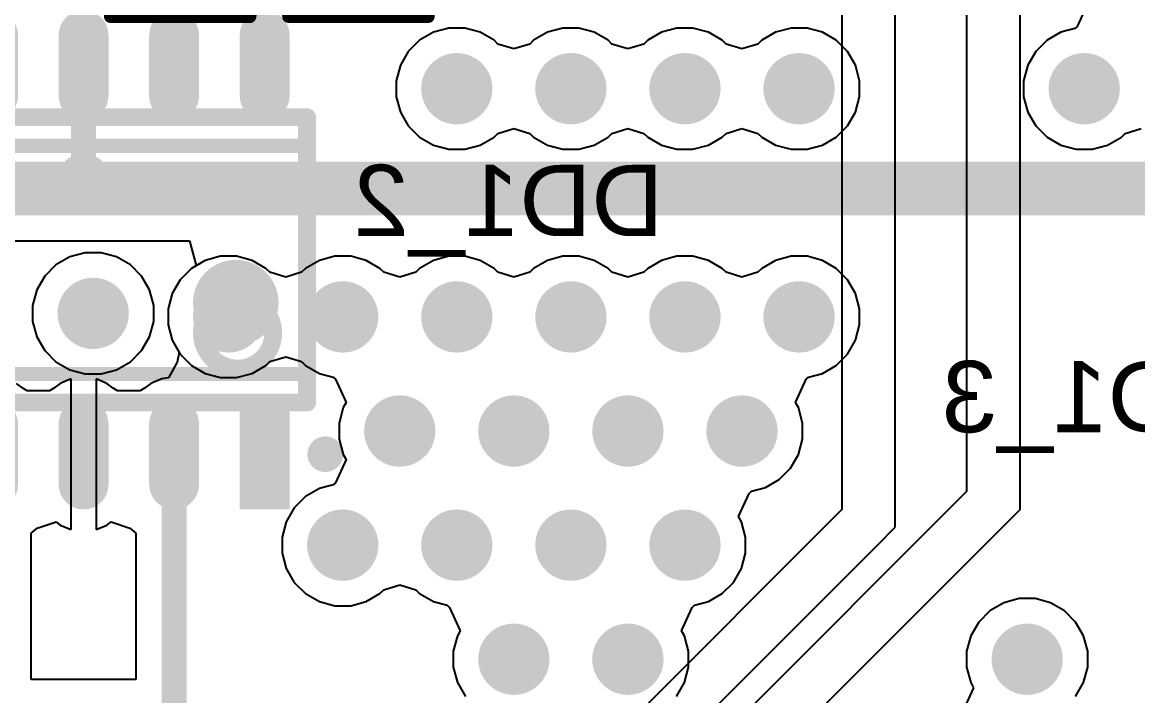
# Model space of a CAD drawing. Header units: inches. Extents: x 0 to 106, y 0 to 106.
# Drawn here: x 58.51 to 74.15, y 58.89 to 68.33 of the extents above; entities that cross this region are included whole.
import ezdxf

# ---------------------------------------------------------------- set-up
doc = ezdxf.new("R2010")
doc.units = ezdxf.units.IN
for name, color, linetype in [('Assembly Notes', 56, 'Continuous'), ('Board Shape', 56, 'Continuous'), ('Bottom Layer', 5, 'Continuous'), ('Bottom Overlay', 54, 'Continuous'), ('Bottom Paste', 16, 'Continuous'), ('Bottom Solder', 6, 'Continuous'), ('Layer 1', 16, 'Continuous'), ('Layer 2', 76, 'Continuous'), ('Mechanical 13', 56, 'Continuous'), ('Top Layer', 1, 'Continuous'), ('Via Holes', 16, 'Continuous')]:
    doc.layers.add(name, color=color, linetype=linetype)
doc.styles.add('Arial', font='', dxfattribs={"height": 0.2})
doc.styles.add('GOST type B', font='', dxfattribs={"height": 0.2})
doc.styles.get('Arial').set_extended_font_data('Arial')
doc.styles.get('GOST type B').set_extended_font_data('GOST type B')

# ---------------------------------------------------------------- blocks, each defined once
blk = doc.blocks.new('0603R_B_190')
at = {"layer": 'Bottom Layer'}
for points in [[(-0.25, 0.475), (-0.25, -0.475), (-1.05, -0.475), (-1.05, 0.475)], [(1.05, 0.475), (1.05, -0.475), (0.25, -0.475), (0.25, 0.475)]]:
    blk.add_hatch(color=5, dxfattribs=at).paths.add_polyline_path(points)
at = {"layer": 'Bottom Paste'}
for points in [[(-0.25, 0.475), (-0.25, -0.475), (-1.05, -0.475), (-1.05, 0.475)], [(1.05, 0.475), (1.05, -0.475), (0.25, -0.475), (0.25, 0.475)]]:
    blk.add_hatch(color=16, dxfattribs=at).paths.add_polyline_path(points)
at = {"layer": 'Bottom Solder'}
for points in [[(-0.2, 0.525), (-0.2, -0.525), (-1.1, -0.525), (-1.1, 0.525)], [(1.1, 0.525), (1.1, -0.525), (0.2, -0.525), (0.2, 0.525)]]:
    blk.add_hatch(color=6, dxfattribs=at).paths.add_polyline_path(points)
at = {"layer": 'Assembly Notes'}
for points in [[(-0.85, 0.475, 0.25, 0.25, 0), (0.85, 0.475, 0.25, 0.25, 0)], [(-0.85, 0.475, 0.25, 0.25, 0), (-0.85, -0.475, 0.25, 0.25, 0)], [(0.85, 0.475, 0.25, 0.25, 0), (0.85, -0.475, 0.25, 0.25, 0)], [(-0.85, -0.475, 0.25, 0.25, 0), (0.85, -0.475, 0.25, 0.25, 0)]]:
    blk.add_lwpolyline(points, format="xyseb", dxfattribs=at)
for points in [[(-0.913, 0.475, 0.125, 0.125, 1), (-0.788, 0.475, 0.125, 0.125, 1)], [(-0.913, 0.475, 0.125, 0.125, 1), (-0.788, 0.475, 0.125, 0.125, 1)], [(0.787, 0.475, 0.125, 0.125, 1), (0.912, 0.475, 0.125, 0.125, 1)], [(0.787, 0.475, 0.125, 0.125, 1), (0.912, 0.475, 0.125, 0.125, 1)], [(-0.913, -0.475, 0.125, 0.125, 1), (-0.788, -0.475, 0.125, 0.125, 1)], [(-0.913, -0.475, 0.125, 0.125, 1), (-0.788, -0.475, 0.125, 0.125, 1)], [(0.787, -0.475, 0.125, 0.125, 1), (0.912, -0.475, 0.125, 0.125, 1)], [(0.787, -0.475, 0.125, 0.125, 1), (0.912, -0.475, 0.125, 0.125, 1)]]:
    blk.add_lwpolyline(points, format="xyseb", close=True, dxfattribs=at)
at = {"layer": 'Bottom Overlay'}
for points in [[(-0.5, 0.725, 0.15, 0.15, 0), (0.5, 0.725, 0.15, 0.15, 0)], [(-0.5, -0.725, 0.15, 0.15, 0), (0.5, -0.725, 0.15, 0.15, 0)]]:
    blk.add_lwpolyline(points, format="xyseb", dxfattribs=at)
for points in [[(-0.537, 0.725, 0.075, 0.075, 1), (-0.462, 0.725, 0.075, 0.075, 1)], [(0.462, 0.725, 0.075, 0.075, 1), (0.537, 0.725, 0.075, 0.075, 1)], [(-0.537, -0.725, 0.075, 0.075, 1), (-0.462, -0.725, 0.075, 0.075, 1)], [(0.462, -0.725, 0.075, 0.075, 1), (0.537, -0.725, 0.075, 0.075, 1)]]:
    blk.add_lwpolyline(points, format="xyseb", close=True, dxfattribs=at)
at = {"layer": 'Assembly Notes', "style": 'GOST type B', "text_generation_flag": 2}
blk.add_text('R2_2', height=2.15, rotation=180, dxfattribs=at).set_placement((-2.4, -1.4))
blk = doc.blocks.new('0603R_B_195')
at = {"layer": 'Bottom Layer'}
for points in [[(-0.25, 0.475), (-0.25, -0.475), (-1.05, -0.475), (-1.05, 0.475)], [(1.05, 0.475), (1.05, -0.475), (0.25, -0.475), (0.25, 0.475)]]:
    blk.add_hatch(color=5, dxfattribs=at).paths.add_polyline_path(points)
at = {"layer": 'Bottom Paste'}
for points in [[(-0.25, 0.475), (-0.25, -0.475), (-1.05, -0.475), (-1.05, 0.475)], [(1.05, 0.475), (1.05, -0.475), (0.25, -0.475), (0.25, 0.475)]]:
    blk.add_hatch(color=16, dxfattribs=at).paths.add_polyline_path(points)
at = {"layer": 'Bottom Solder'}
for points in [[(-0.2, 0.525), (-0.2, -0.525), (-1.1, -0.525), (-1.1, 0.525)], [(1.1, 0.525), (1.1, -0.525), (0.2, -0.525), (0.2, 0.525)]]:
    blk.add_hatch(color=6, dxfattribs=at).paths.add_polyline_path(points)
at = {"layer": 'Assembly Notes'}
for points in [[(-0.85, 0.475, 0.25, 0.25, 0), (0.85, 0.475, 0.25, 0.25, 0)], [(-0.85, 0.475, 0.25, 0.25, 0), (-0.85, -0.475, 0.25, 0.25, 0)], [(0.85, 0.475, 0.25, 0.25, 0), (0.85, -0.475, 0.25, 0.25, 0)], [(-0.85, -0.475, 0.25, 0.25, 0), (0.85, -0.475, 0.25, 0.25, 0)]]:
    blk.add_lwpolyline(points, format="xyseb", dxfattribs=at)
for points in [[(-0.913, 0.475, 0.125, 0.125, 1), (-0.788, 0.475, 0.125, 0.125, 1)], [(-0.913, 0.475, 0.125, 0.125, 1), (-0.788, 0.475, 0.125, 0.125, 1)], [(0.787, 0.475, 0.125, 0.125, 1), (0.912, 0.475, 0.125, 0.125, 1)], [(0.787, 0.475, 0.125, 0.125, 1), (0.912, 0.475, 0.125, 0.125, 1)], [(-0.913, -0.475, 0.125, 0.125, 1), (-0.788, -0.475, 0.125, 0.125, 1)], [(-0.913, -0.475, 0.125, 0.125, 1), (-0.788, -0.475, 0.125, 0.125, 1)], [(0.787, -0.475, 0.125, 0.125, 1), (0.912, -0.475, 0.125, 0.125, 1)], [(0.787, -0.475, 0.125, 0.125, 1), (0.912, -0.475, 0.125, 0.125, 1)]]:
    blk.add_lwpolyline(points, format="xyseb", close=True, dxfattribs=at)
at = {"layer": 'Bottom Overlay'}
for points in [[(-0.5, 0.725, 0.15, 0.15, 0), (0.5, 0.725, 0.15, 0.15, 0)], [(-0.5, -0.725, 0.15, 0.15, 0), (0.5, -0.725, 0.15, 0.15, 0)]]:
    blk.add_lwpolyline(points, format="xyseb", dxfattribs=at)
for points in [[(-0.537, 0.725, 0.075, 0.075, 1), (-0.462, 0.725, 0.075, 0.075, 1)], [(0.462, 0.725, 0.075, 0.075, 1), (0.537, 0.725, 0.075, 0.075, 1)], [(-0.537, -0.725, 0.075, 0.075, 1), (-0.462, -0.725, 0.075, 0.075, 1)], [(0.462, -0.725, 0.075, 0.075, 1), (0.537, -0.725, 0.075, 0.075, 1)]]:
    blk.add_lwpolyline(points, format="xyseb", close=True, dxfattribs=at)
at = {"layer": 'Assembly Notes', "style": 'GOST type B', "text_generation_flag": 2}
blk.add_text('R1_2', height=2.15, rotation=180, dxfattribs=at).set_placement((-2.4, -1.4))
blk = doc.blocks.new('SOIC_8_B_248')
at = {"layer": 'Bottom Layer'}
h = blk.add_hatch(color=5, dxfattribs=at)
edge = h.paths.add_edge_path()
edge.add_arc((-3.15, 1.905), 0.3, 90, 270)
edge.add_line((-3.15, 1.605), (-2.3, 1.605))
edge.add_arc((-2.3, 1.905), 0.3, 270, 450)
edge.add_line((-2.3, 2.205), (-3.15, 2.205))
h = blk.add_hatch(color=5, dxfattribs=at)
edge = h.paths.add_edge_path()
edge.add_arc((2.3, 1.905), 0.3, 90, 270)
edge.add_line((2.3, 1.605), (3.15, 1.605))
edge.add_arc((3.15, 1.905), 0.3, 270, 450)
edge.add_line((3.15, 2.205), (2.3, 2.205))
h = blk.add_hatch(color=5, dxfattribs=at)
edge = h.paths.add_edge_path()
edge.add_arc((-3.15, 0.635), 0.3, 90, 270)
edge.add_line((-3.15, 0.335), (-2.3, 0.335))
edge.add_arc((-2.3, 0.635), 0.3, 270, 450)
edge.add_line((-2.3, 0.935), (-3.15, 0.935))
h = blk.add_hatch(color=5, dxfattribs=at)
edge = h.paths.add_edge_path()
edge.add_arc((2.3, 0.635), 0.3, 90, 270)
edge.add_line((2.3, 0.335), (3.15, 0.335))
edge.add_arc((3.15, 0.635), 0.3, 270, 450)
edge.add_line((3.15, 0.935), (2.3, 0.935))
h = blk.add_hatch(color=5, dxfattribs=at)
edge = h.paths.add_edge_path()
edge.add_arc((-3.15, -0.635), 0.3, 90, 270)
edge.add_line((-3.15, -0.935), (-2.3, -0.935))
edge.add_arc((-2.3, -0.635), 0.3, 270, 450)
edge.add_line((-2.3, -0.335), (-3.15, -0.335))
h = blk.add_hatch(color=5, dxfattribs=at)
edge = h.paths.add_edge_path()
edge.add_arc((2.3, -0.635), 0.3, 90, 270)
edge.add_line((2.3, -0.935), (3.15, -0.935))
edge.add_arc((3.15, -0.635), 0.3, 270, 450)
edge.add_line((3.15, -0.335), (2.3, -0.335))
blk.add_hatch(color=5, dxfattribs=at).paths.add_polyline_path([(-2, -1.605), (-2, -2.205), (-3.45, -2.205), (-3.45, -1.605)])
h = blk.add_hatch(color=5, dxfattribs=at)
edge = h.paths.add_edge_path()
edge.add_arc((2.3, -1.905), 0.3, 90, 270)
edge.add_line((2.3, -2.205), (3.15, -2.205))
edge.add_arc((3.15, -1.905), 0.3, 270, 450)
edge.add_line((3.15, -1.605), (2.3, -1.605))
at = {"layer": 'Bottom Paste'}
h = blk.add_hatch(color=16, dxfattribs=at)
edge = h.paths.add_edge_path()
edge.add_arc((-3.15, 1.905), 0.3, 90, 270)
edge.add_line((-3.15, 1.605), (-2.3, 1.605))
edge.add_arc((-2.3, 1.905), 0.3, 270, 450)
edge.add_line((-2.3, 2.205), (-3.15, 2.205))
h = blk.add_hatch(color=16, dxfattribs=at)
edge = h.paths.add_edge_path()
edge.add_arc((2.3, 1.905), 0.3, 90, 270)
edge.add_line((2.3, 1.605), (3.15, 1.605))
edge.add_arc((3.15, 1.905), 0.3, 270, 450)
edge.add_line((3.15, 2.205), (2.3, 2.205))
h = blk.add_hatch(color=16, dxfattribs=at)
edge = h.paths.add_edge_path()
edge.add_arc((-3.15, 0.635), 0.3, 90, 270)
edge.add_line((-3.15, 0.335), (-2.3, 0.335))
edge.add_arc((-2.3, 0.635), 0.3, 270, 450)
edge.add_line((-2.3, 0.935), (-3.15, 0.935))
h = blk.add_hatch(color=16, dxfattribs=at)
edge = h.paths.add_edge_path()
edge.add_arc((2.3, 0.635), 0.3, 90, 270)
edge.add_line((2.3, 0.335), (3.15, 0.335))
edge.add_arc((3.15, 0.635), 0.3, 270, 450)
edge.add_line((3.15, 0.935), (2.3, 0.935))
h = blk.add_hatch(color=16, dxfattribs=at)
edge = h.paths.add_edge_path()
edge.add_arc((-3.15, -0.635), 0.3, 90, 270)
edge.add_line((-3.15, -0.935), (-2.3, -0.935))
edge.add_arc((-2.3, -0.635), 0.3, 270, 450)
edge.add_line((-2.3, -0.335), (-3.15, -0.335))
h = blk.add_hatch(color=16, dxfattribs=at)
edge = h.paths.add_edge_path()
edge.add_arc((2.3, -0.635), 0.3, 90, 270)
edge.add_line((2.3, -0.935), (3.15, -0.935))
edge.add_arc((3.15, -0.635), 0.3, 270, 450)
edge.add_line((3.15, -0.335), (2.3, -0.335))
blk.add_hatch(color=16, dxfattribs=at).paths.add_polyline_path([(-2, -1.605), (-2, -2.205), (-3.45, -2.205), (-3.45, -1.605)])
h = blk.add_hatch(color=16, dxfattribs=at)
edge = h.paths.add_edge_path()
edge.add_arc((2.3, -1.905), 0.3, 90, 270)
edge.add_line((2.3, -2.205), (3.15, -2.205))
edge.add_arc((3.15, -1.905), 0.3, 270, 450)
edge.add_line((3.15, -1.605), (2.3, -1.605))
at = {"layer": 'Bottom Solder'}
h = blk.add_hatch(color=6, dxfattribs=at)
edge = h.paths.add_edge_path()
edge.add_arc((-3.15, 1.905), 0.35, 90, 270)
edge.add_line((-3.15, 1.555), (-2.3, 1.555))
edge.add_arc((-2.3, 1.905), 0.35, 270, 450)
edge.add_line((-2.3, 2.255), (-3.15, 2.255))
h = blk.add_hatch(color=6, dxfattribs=at)
edge = h.paths.add_edge_path()
edge.add_arc((2.3, 1.905), 0.35, 90, 270)
edge.add_line((2.3, 1.555), (3.15, 1.555))
edge.add_arc((3.15, 1.905), 0.35, 270, 450)
edge.add_line((3.15, 2.255), (2.3, 2.255))
h = blk.add_hatch(color=6, dxfattribs=at)
edge = h.paths.add_edge_path()
edge.add_arc((-3.15, 0.635), 0.35, 90, 270)
edge.add_line((-3.15, 0.285), (-2.3, 0.285))
edge.add_arc((-2.3, 0.635), 0.35, 270, 450)
edge.add_line((-2.3, 0.985), (-3.15, 0.985))
h = blk.add_hatch(color=6, dxfattribs=at)
edge = h.paths.add_edge_path()
edge.add_arc((2.3, 0.635), 0.35, 90, 270)
edge.add_line((2.3, 0.285), (3.15, 0.285))
edge.add_arc((3.15, 0.635), 0.35, 270, 450)
edge.add_line((3.15, 0.985), (2.3, 0.985))
h = blk.add_hatch(color=6, dxfattribs=at)
edge = h.paths.add_edge_path()
edge.add_arc((-3.15, -0.635), 0.35, 90, 270)
edge.add_line((-3.15, -0.985), (-2.3, -0.985))
edge.add_arc((-2.3, -0.635), 0.35, 270, 450)
edge.add_line((-2.3, -0.285), (-3.15, -0.285))
h = blk.add_hatch(color=6, dxfattribs=at)
edge = h.paths.add_edge_path()
edge.add_arc((2.3, -0.635), 0.35, 90, 270)
edge.add_line((2.3, -0.985), (3.15, -0.985))
edge.add_arc((3.15, -0.635), 0.35, 270, 450)
edge.add_line((3.15, -0.285), (2.3, -0.285))
blk.add_hatch(color=6, dxfattribs=at).paths.add_polyline_path([(-1.95, -1.555), (-1.95, -2.255), (-3.5, -2.255), (-3.5, -1.555)])
h = blk.add_hatch(color=6, dxfattribs=at)
edge = h.paths.add_edge_path()
edge.add_arc((2.3, -1.905), 0.35, 90, 270)
edge.add_line((2.3, -2.255), (3.15, -2.255))
edge.add_arc((3.15, -1.905), 0.35, 270, 450)
edge.add_line((3.15, -1.555), (2.3, -1.555))
at = {"layer": 'Bottom Overlay'}
for points in [[(-1.6, 2.5, 0.2, 0.2, 0), (1.6, 2.5, 0.2, 0.2, 0)], [(-1.6, 2.5, 0.2, 0.2, 0), (-1.6, -2.5, 0.2, 0.2, 0)], [(1.6, 2.5, 0.2, 0.2, 0), (1.6, -2.5, 0.2, 0.2, 0)], [(-1.6, -2.5, 0.2, 0.2, 0), (1.6, -2.5, 0.2, 0.2, 0)]]:
    blk.add_lwpolyline(points, format="xyseb", dxfattribs=at)
for points in [[(-1.65, 2.5, 0.1, 0.1, 1), (-1.55, 2.5, 0.1, 0.1, 1)], [(-1.65, 2.5, 0.1, 0.1, 1), (-1.55, 2.5, 0.1, 0.1, 1)], [(1.55, 2.5, 0.1, 0.1, 1), (1.65, 2.5, 0.1, 0.1, 1)], [(1.55, 2.5, 0.1, 0.1, 1), (1.65, 2.5, 0.1, 0.1, 1)], [(-0.3, -1.5, 0.6, 0.6, 1), (-0.9, -1.5, 0.6, 0.6, 1)], [(-1.05, -1.5, 0.3, 0.3, 1), (-0.75, -1.5, 0.3, 0.3, 1)], [(-0.45, -1.5, 0.3, 0.3, 1), (-0.15, -1.5, 0.3, 0.3, 1)], [(-1.65, -2.5, 0.1, 0.1, 1), (-1.55, -2.5, 0.1, 0.1, 1)], [(-1.65, -2.5, 0.1, 0.1, 1), (-1.55, -2.5, 0.1, 0.1, 1)], [(1.55, -2.5, 0.1, 0.1, 1), (1.65, -2.5, 0.1, 0.1, 1)], [(1.55, -2.5, 0.1, 0.1, 1), (1.65, -2.5, 0.1, 0.1, 1)], [(-2.6, -2.755, 0.25, 0.25, 1), (-2.85, -2.755, 0.25, 0.25, 1)], [(-2.913, -2.755, 0.125, 0.125, 1), (-2.788, -2.755, 0.125, 0.125, 1)], [(-2.662, -2.755, 0.125, 0.125, 1), (-2.538, -2.755, 0.125, 0.125, 1)]]:
    blk.add_lwpolyline(points, format="xyseb", close=True, dxfattribs=at)
at = {"layer": 'Mechanical 13'}
for points in [[(-2, 2.5, 0.25, 0.25, 0), (-2, -2.5, 0.25, 0.25, 0)], [(-2, 2.5, 0.25, 0.25, 0), (2, 2.5, 0.25, 0.25, 0)], [(2, 2.5, 0.25, 0.25, 0), (2, -2.5, 0.25, 0.25, 0)], [(-2, -2.5, 0.25, 0.25, 0), (2, -2.5, 0.25, 0.25, 0)]]:
    blk.add_lwpolyline(points, format="xyseb", dxfattribs=at)
for points in [[(-2.063, 2.5, 0.125, 0.125, 1), (-1.938, 2.5, 0.125, 0.125, 1)], [(-2.063, 2.5, 0.125, 0.125, 1), (-1.938, 2.5, 0.125, 0.125, 1)], [(1.937, 2.5, 0.125, 0.125, 1), (2.062, 2.5, 0.125, 0.125, 1)], [(1.937, 2.5, 0.125, 0.125, 1), (2.062, 2.5, 0.125, 0.125, 1)], [(-0.525, -1.525, 0.25, 0.25, 1), (-1.525, -1.525, 0.25, 0.25, 1)], [(-1.587, -1.525, 0.125, 0.125, 1), (-1.463, -1.525, 0.125, 0.125, 1)], [(-0.588, -1.525, 0.125, 0.125, 1), (-0.463, -1.525, 0.125, 0.125, 1)], [(-2.063, -2.5, 0.125, 0.125, 1), (-1.938, -2.5, 0.125, 0.125, 1)], [(-2.063, -2.5, 0.125, 0.125, 1), (-1.938, -2.5, 0.125, 0.125, 1)], [(1.937, -2.5, 0.125, 0.125, 1), (2.062, -2.5, 0.125, 0.125, 1)], [(1.937, -2.5, 0.125, 0.125, 1), (2.062, -2.5, 0.125, 0.125, 1)]]:
    blk.add_lwpolyline(points, format="xyseb", close=True, dxfattribs=at)

msp = doc.modelspace()

# ---------------------------------------------------------------- hatches: boundary and pattern name
at = {"layer": 'Bottom Layer'}
h = msp.add_hatch(color=5, dxfattribs=at)
edge = h.paths.add_edge_path()
edge.add_arc((64.6, 67.4), 0.5, 0, 360)
h = msp.add_hatch(color=5, dxfattribs=at)
edge = h.paths.add_edge_path()
edge.add_arc((66.2, 67.4), 0.5, 0, 360)
h = msp.add_hatch(color=5, dxfattribs=at)
edge = h.paths.add_edge_path()
edge.add_arc((67.8, 67.4), 0.5, 0, 360)
h = msp.add_hatch(color=5, dxfattribs=at)
edge = h.paths.add_edge_path()
edge.add_arc((69.4, 67.4), 0.5, 0, 360)
h = msp.add_hatch(color=5, dxfattribs=at)
edge = h.paths.add_edge_path()
edge.add_arc((73.4, 67.4), 0.5, 0, 360)
h = msp.add_hatch(color=5, dxfattribs=at)
edge = h.paths.add_edge_path()
edge.add_arc((59.5, 64.25), 0.5, 0, 360)
h = msp.add_hatch(color=5, dxfattribs=at)
edge = h.paths.add_edge_path()
edge.add_arc((61.4, 64.2), 0.5, 0, 360)
h = msp.add_hatch(color=5, dxfattribs=at)
edge = h.paths.add_edge_path()
edge.add_arc((63, 64.2), 0.5, 0, 360)
h = msp.add_hatch(color=5, dxfattribs=at)
edge = h.paths.add_edge_path()
edge.add_arc((64.6, 64.2), 0.5, 0, 360)
h = msp.add_hatch(color=5, dxfattribs=at)
edge = h.paths.add_edge_path()
edge.add_arc((66.2, 64.2), 0.5, 0, 360)
h = msp.add_hatch(color=5, dxfattribs=at)
edge = h.paths.add_edge_path()
edge.add_arc((67.8, 64.2), 0.5, 0, 360)
h = msp.add_hatch(color=5, dxfattribs=at)
edge = h.paths.add_edge_path()
edge.add_arc((69.4, 64.2), 0.5, 0, 360)
h = msp.add_hatch(color=5, dxfattribs=at)
edge = h.paths.add_edge_path()
edge.add_arc((63.8, 62.6), 0.5, 0, 360)
h = msp.add_hatch(color=5, dxfattribs=at)
edge = h.paths.add_edge_path()
edge.add_arc((65.4, 62.6), 0.5, 0, 360)
h = msp.add_hatch(color=5, dxfattribs=at)
edge = h.paths.add_edge_path()
edge.add_arc((67, 62.6), 0.5, 0, 360)
h = msp.add_hatch(color=5, dxfattribs=at)
edge = h.paths.add_edge_path()
edge.add_arc((68.6, 62.6), 0.5, 0, 360)
h = msp.add_hatch(color=5, dxfattribs=at)
edge = h.paths.add_edge_path()
edge.add_arc((63, 61), 0.5, 0, 360)
h = msp.add_hatch(color=5, dxfattribs=at)
edge = h.paths.add_edge_path()
edge.add_arc((64.6, 61), 0.5, 0, 360)
h = msp.add_hatch(color=5, dxfattribs=at)
edge = h.paths.add_edge_path()
edge.add_arc((66.2, 61), 0.5, 0, 360)
h = msp.add_hatch(color=5, dxfattribs=at)
edge = h.paths.add_edge_path()
edge.add_arc((67.8, 61), 0.5, 0, 360)
h = msp.add_hatch(color=5, dxfattribs=at)
edge = h.paths.add_edge_path()
edge.add_arc((65.4, 59.4), 0.5, 0, 360)
h = msp.add_hatch(color=5, dxfattribs=at)
edge = h.paths.add_edge_path()
edge.add_arc((67, 59.4), 0.5, 0, 360)
h = msp.add_hatch(color=5, dxfattribs=at)
edge = h.paths.add_edge_path()
edge.add_arc((72.6, 59.4), 0.5, 0, 360)
at = {"layer": 'Layer 1'}
h = msp.add_hatch(color=16, dxfattribs=at)
edge = h.paths.add_edge_path()
edge.add_arc((64.6, 67.4), 0.5, 0, 360)
h = msp.add_hatch(color=16, dxfattribs=at)
edge = h.paths.add_edge_path()
edge.add_arc((66.2, 67.4), 0.5, 0, 360)
h = msp.add_hatch(color=16, dxfattribs=at)
edge = h.paths.add_edge_path()
edge.add_arc((67.8, 67.4), 0.5, 0, 360)
h = msp.add_hatch(color=16, dxfattribs=at)
edge = h.paths.add_edge_path()
edge.add_arc((69.4, 67.4), 0.5, 0, 360)
h = msp.add_hatch(color=16, dxfattribs=at)
edge = h.paths.add_edge_path()
edge.add_arc((73.4, 67.4), 0.5, 0, 360)
h = msp.add_hatch(color=16, dxfattribs=at)
edge = h.paths.add_edge_path()
edge.add_arc((59.5, 64.25), 0.5, 0, 360)
h = msp.add_hatch(color=16, dxfattribs=at)
edge = h.paths.add_edge_path()
edge.add_arc((61.4, 64.2), 0.5, 0, 360)
h = msp.add_hatch(color=16, dxfattribs=at)
edge = h.paths.add_edge_path()
edge.add_arc((63, 64.2), 0.5, 0, 360)
h = msp.add_hatch(color=16, dxfattribs=at)
edge = h.paths.add_edge_path()
edge.add_arc((64.6, 64.2), 0.5, 0, 360)
h = msp.add_hatch(color=16, dxfattribs=at)
edge = h.paths.add_edge_path()
edge.add_arc((66.2, 64.2), 0.5, 0, 360)
h = msp.add_hatch(color=16, dxfattribs=at)
edge = h.paths.add_edge_path()
edge.add_arc((67.8, 64.2), 0.5, 0, 360)
h = msp.add_hatch(color=16, dxfattribs=at)
edge = h.paths.add_edge_path()
edge.add_arc((69.4, 64.2), 0.5, 0, 360)
h = msp.add_hatch(color=16, dxfattribs=at)
edge = h.paths.add_edge_path()
edge.add_arc((63.8, 62.6), 0.5, 0, 360)
h = msp.add_hatch(color=16, dxfattribs=at)
edge = h.paths.add_edge_path()
edge.add_arc((65.4, 62.6), 0.5, 0, 360)
h = msp.add_hatch(color=16, dxfattribs=at)
edge = h.paths.add_edge_path()
edge.add_arc((67, 62.6), 0.5, 0, 360)
h = msp.add_hatch(color=16, dxfattribs=at)
edge = h.paths.add_edge_path()
edge.add_arc((68.6, 62.6), 0.5, 0, 360)
h = msp.add_hatch(color=16, dxfattribs=at)
edge = h.paths.add_edge_path()
edge.add_arc((63, 61), 0.5, 0, 360)
h = msp.add_hatch(color=16, dxfattribs=at)
edge = h.paths.add_edge_path()
edge.add_arc((64.6, 61), 0.5, 0, 360)
h = msp.add_hatch(color=16, dxfattribs=at)
edge = h.paths.add_edge_path()
edge.add_arc((66.2, 61), 0.5, 0, 360)
h = msp.add_hatch(color=16, dxfattribs=at)
edge = h.paths.add_edge_path()
edge.add_arc((67.8, 61), 0.5, 0, 360)
h = msp.add_hatch(color=16, dxfattribs=at)
edge = h.paths.add_edge_path()
edge.add_arc((65.4, 59.4), 0.5, 0, 360)
h = msp.add_hatch(color=16, dxfattribs=at)
edge = h.paths.add_edge_path()
edge.add_arc((67, 59.4), 0.5, 0, 360)
h = msp.add_hatch(color=16, dxfattribs=at)
edge = h.paths.add_edge_path()
edge.add_arc((72.6, 59.4), 0.5, 0, 360)
at = {"layer": 'Layer 2'}
h = msp.add_hatch(color=76, dxfattribs=at)
edge = h.paths.add_edge_path()
edge.add_arc((64.6, 67.4), 0.5, 0, 360)
h = msp.add_hatch(color=76, dxfattribs=at)
edge = h.paths.add_edge_path()
edge.add_arc((66.2, 67.4), 0.5, 0, 360)
h = msp.add_hatch(color=76, dxfattribs=at)
edge = h.paths.add_edge_path()
edge.add_arc((67.8, 67.4), 0.5, 0, 360)
h = msp.add_hatch(color=76, dxfattribs=at)
edge = h.paths.add_edge_path()
edge.add_arc((69.4, 67.4), 0.5, 0, 360)
h = msp.add_hatch(color=76, dxfattribs=at)
edge = h.paths.add_edge_path()
edge.add_arc((73.4, 67.4), 0.5, 0, 360)
h = msp.add_hatch(color=76, dxfattribs=at)
edge = h.paths.add_edge_path()
edge.add_arc((59.5, 64.25), 0.5, 0, 360)
h = msp.add_hatch(color=76, dxfattribs=at)
edge = h.paths.add_edge_path()
edge.add_arc((61.4, 64.2), 0.5, 0, 360)
h = msp.add_hatch(color=76, dxfattribs=at)
edge = h.paths.add_edge_path()
edge.add_arc((63, 64.2), 0.5, 0, 360)
h = msp.add_hatch(color=76, dxfattribs=at)
edge = h.paths.add_edge_path()
edge.add_arc((64.6, 64.2), 0.5, 0, 360)
h = msp.add_hatch(color=76, dxfattribs=at)
edge = h.paths.add_edge_path()
edge.add_arc((66.2, 64.2), 0.5, 0, 360)
h = msp.add_hatch(color=76, dxfattribs=at)
edge = h.paths.add_edge_path()
edge.add_arc((67.8, 64.2), 0.5, 0, 360)
h = msp.add_hatch(color=76, dxfattribs=at)
edge = h.paths.add_edge_path()
edge.add_arc((69.4, 64.2), 0.5, 0, 360)
h = msp.add_hatch(color=76, dxfattribs=at)
edge = h.paths.add_edge_path()
edge.add_arc((63.8, 62.6), 0.5, 0, 360)
h = msp.add_hatch(color=76, dxfattribs=at)
edge = h.paths.add_edge_path()
edge.add_arc((65.4, 62.6), 0.5, 0, 360)
h = msp.add_hatch(color=76, dxfattribs=at)
edge = h.paths.add_edge_path()
edge.add_arc((67, 62.6), 0.5, 0, 360)
h = msp.add_hatch(color=76, dxfattribs=at)
edge = h.paths.add_edge_path()
edge.add_arc((68.6, 62.6), 0.5, 0, 360)
h = msp.add_hatch(color=76, dxfattribs=at)
edge = h.paths.add_edge_path()
edge.add_arc((63, 61), 0.5, 0, 360)
h = msp.add_hatch(color=76, dxfattribs=at)
edge = h.paths.add_edge_path()
edge.add_arc((64.6, 61), 0.5, 0, 360)
h = msp.add_hatch(color=76, dxfattribs=at)
edge = h.paths.add_edge_path()
edge.add_arc((66.2, 61), 0.5, 0, 360)
h = msp.add_hatch(color=76, dxfattribs=at)
edge = h.paths.add_edge_path()
edge.add_arc((67.8, 61), 0.5, 0, 360)
h = msp.add_hatch(color=76, dxfattribs=at)
edge = h.paths.add_edge_path()
edge.add_arc((65.4, 59.4), 0.5, 0, 360)
h = msp.add_hatch(color=76, dxfattribs=at)
edge = h.paths.add_edge_path()
edge.add_arc((67, 59.4), 0.5, 0, 360)
h = msp.add_hatch(color=76, dxfattribs=at)
edge = h.paths.add_edge_path()
edge.add_arc((72.6, 59.4), 0.5, 0, 360)
at = {"layer": 'Top Layer'}
h = msp.add_hatch(color=1, dxfattribs=at)
edge = h.paths.add_edge_path()
edge.add_arc((64.6, 67.4), 0.5, 0, 360)
h = msp.add_hatch(color=1, dxfattribs=at)
edge = h.paths.add_edge_path()
edge.add_arc((66.2, 67.4), 0.5, 0, 360)
h = msp.add_hatch(color=1, dxfattribs=at)
edge = h.paths.add_edge_path()
edge.add_arc((67.8, 67.4), 0.5, 0, 360)
h = msp.add_hatch(color=1, dxfattribs=at)
edge = h.paths.add_edge_path()
edge.add_arc((69.4, 67.4), 0.5, 0, 360)
h = msp.add_hatch(color=1, dxfattribs=at)
edge = h.paths.add_edge_path()
edge.add_arc((73.4, 67.4), 0.5, 0, 360)
h = msp.add_hatch(color=1, dxfattribs=at)
edge = h.paths.add_edge_path()
edge.add_arc((59.5, 64.25), 0.5, 0, 360)
h = msp.add_hatch(color=1, dxfattribs=at)
edge = h.paths.add_edge_path()
edge.add_arc((61.4, 64.2), 0.5, 0, 360)
h = msp.add_hatch(color=1, dxfattribs=at)
edge = h.paths.add_edge_path()
edge.add_arc((63, 64.2), 0.5, 0, 360)
h = msp.add_hatch(color=1, dxfattribs=at)
edge = h.paths.add_edge_path()
edge.add_arc((64.6, 64.2), 0.5, 0, 360)
h = msp.add_hatch(color=1, dxfattribs=at)
edge = h.paths.add_edge_path()
edge.add_arc((66.2, 64.2), 0.5, 0, 360)
h = msp.add_hatch(color=1, dxfattribs=at)
edge = h.paths.add_edge_path()
edge.add_arc((67.8, 64.2), 0.5, 0, 360)
h = msp.add_hatch(color=1, dxfattribs=at)
edge = h.paths.add_edge_path()
edge.add_arc((69.4, 64.2), 0.5, 0, 360)
h = msp.add_hatch(color=1, dxfattribs=at)
edge = h.paths.add_edge_path()
edge.add_arc((63.8, 62.6), 0.5, 0, 360)
h = msp.add_hatch(color=1, dxfattribs=at)
edge = h.paths.add_edge_path()
edge.add_arc((65.4, 62.6), 0.5, 0, 360)
h = msp.add_hatch(color=1, dxfattribs=at)
edge = h.paths.add_edge_path()
edge.add_arc((67, 62.6), 0.5, 0, 360)
h = msp.add_hatch(color=1, dxfattribs=at)
edge = h.paths.add_edge_path()
edge.add_arc((68.6, 62.6), 0.5, 0, 360)
h = msp.add_hatch(color=1, dxfattribs=at)
edge = h.paths.add_edge_path()
edge.add_arc((63, 61), 0.5, 0, 360)
h = msp.add_hatch(color=1, dxfattribs=at)
edge = h.paths.add_edge_path()
edge.add_arc((64.6, 61), 0.5, 0, 360)
h = msp.add_hatch(color=1, dxfattribs=at)
edge = h.paths.add_edge_path()
edge.add_arc((66.2, 61), 0.5, 0, 360)
h = msp.add_hatch(color=1, dxfattribs=at)
edge = h.paths.add_edge_path()
edge.add_arc((67.8, 61), 0.5, 0, 360)
h = msp.add_hatch(color=1, dxfattribs=at)
edge = h.paths.add_edge_path()
edge.add_arc((65.4, 59.4), 0.5, 0, 360)
h = msp.add_hatch(color=1, dxfattribs=at)
edge = h.paths.add_edge_path()
edge.add_arc((67, 59.4), 0.5, 0, 360)
h = msp.add_hatch(color=1, dxfattribs=at)
edge = h.paths.add_edge_path()
edge.add_arc((72.6, 59.4), 0.5, 0, 360)
at = {"layer": 'Via Holes'}
h = msp.add_hatch(color=7, dxfattribs=at)
edge = h.paths.add_edge_path()
edge.add_arc((64.6, 67.4), 0.25, 0, 360)
h = msp.add_hatch(color=7, dxfattribs=at)
edge = h.paths.add_edge_path()
edge.add_arc((66.2, 67.4), 0.25, 0, 360)
h = msp.add_hatch(color=7, dxfattribs=at)
edge = h.paths.add_edge_path()
edge.add_arc((67.8, 67.4), 0.25, 0, 360)
h = msp.add_hatch(color=7, dxfattribs=at)
edge = h.paths.add_edge_path()
edge.add_arc((69.4, 67.4), 0.25, 0, 360)
h = msp.add_hatch(color=7, dxfattribs=at)
edge = h.paths.add_edge_path()
edge.add_arc((73.4, 67.4), 0.25, 0, 360)
h = msp.add_hatch(color=7, dxfattribs=at)
edge = h.paths.add_edge_path()
edge.add_arc((59.5, 64.25), 0.25, 0, 360)
h = msp.add_hatch(color=7, dxfattribs=at)
edge = h.paths.add_edge_path()
edge.add_arc((61.4, 64.2), 0.25, 0, 360)
h = msp.add_hatch(color=7, dxfattribs=at)
edge = h.paths.add_edge_path()
edge.add_arc((63, 64.2), 0.25, 0, 360)
h = msp.add_hatch(color=7, dxfattribs=at)
edge = h.paths.add_edge_path()
edge.add_arc((64.6, 64.2), 0.25, 0, 360)
h = msp.add_hatch(color=7, dxfattribs=at)
edge = h.paths.add_edge_path()
edge.add_arc((66.2, 64.2), 0.25, 0, 360)
h = msp.add_hatch(color=7, dxfattribs=at)
edge = h.paths.add_edge_path()
edge.add_arc((67.8, 64.2), 0.25, 0, 360)
h = msp.add_hatch(color=7, dxfattribs=at)
edge = h.paths.add_edge_path()
edge.add_arc((69.4, 64.2), 0.25, 0, 360)
h = msp.add_hatch(color=7, dxfattribs=at)
edge = h.paths.add_edge_path()
edge.add_arc((63.8, 62.6), 0.25, 0, 360)
h = msp.add_hatch(color=7, dxfattribs=at)
edge = h.paths.add_edge_path()
edge.add_arc((65.4, 62.6), 0.25, 0, 360)
h = msp.add_hatch(color=7, dxfattribs=at)
edge = h.paths.add_edge_path()
edge.add_arc((67, 62.6), 0.25, 0, 360)
h = msp.add_hatch(color=7, dxfattribs=at)
edge = h.paths.add_edge_path()
edge.add_arc((68.6, 62.6), 0.25, 0, 360)
h = msp.add_hatch(color=7, dxfattribs=at)
edge = h.paths.add_edge_path()
edge.add_arc((63, 61), 0.25, 0, 360)
h = msp.add_hatch(color=7, dxfattribs=at)
edge = h.paths.add_edge_path()
edge.add_arc((64.6, 61), 0.25, 0, 360)
h = msp.add_hatch(color=7, dxfattribs=at)
edge = h.paths.add_edge_path()
edge.add_arc((66.2, 61), 0.25, 0, 360)
h = msp.add_hatch(color=7, dxfattribs=at)
edge = h.paths.add_edge_path()
edge.add_arc((67.8, 61), 0.25, 0, 360)
h = msp.add_hatch(color=7, dxfattribs=at)
edge = h.paths.add_edge_path()
edge.add_arc((65.4, 59.4), 0.25, 0, 360)
h = msp.add_hatch(color=7, dxfattribs=at)
edge = h.paths.add_edge_path()
edge.add_arc((67, 59.4), 0.25, 0, 360)
h = msp.add_hatch(color=7, dxfattribs=at)
edge = h.paths.add_edge_path()
edge.add_arc((72.6, 59.4), 0.25, 0, 360)

# ---------------------------------------------------------------- linework, layer by layer
at = {"layer": 'Board Shape'}
msp.add_lwpolyline([(68.125, 103.796, 0.2, 0.2, -0.680616), (76.614, 5.551, 0.2, 0.2, 0)], format="xyseb", dxfattribs=at)
at = {"layer": 'Bottom Layer'}
for p, q in [((57.071, 65.269), (60.851, 65.269)), ((60.851, 65.269), (60.945, 64.919)), ((60.878, 64.88), (60.72, 64.722)), ((60.945, 64.919), (60.878, 64.88)), ((60.72, 64.722), (60.608, 64.528)), ((60.608, 64.528), (60.55, 64.312)), ((60.55, 64.312), (60.55, 64.088)), ((60.55, 64.088), (60.608, 63.872)), ((60.608, 63.872), (60.708, 63.699)), ((60.708, 63.699), (60.679, 63.565)), ((60.679, 63.565), (60.557, 63.345)), ((58.512, 63.2), (58.423, 63.268)), ((59.037, 63.268), (58.948, 63.2)), ((59.19, 63.331), (59.037, 63.268)), ((59.19, 62.275), (59.19, 63.331)), ((59.693, 63.268), (59.54, 63.331)), ((59.54, 63.331), (59.54, 62.275)), ((59.782, 63.2), (59.693, 63.268)), ((60.307, 63.268), (60.218, 63.2)), ((60.465, 63.333), (60.307, 63.268)), ((60.557, 63.345), (60.465, 63.333)), ((58.572, 63.164), (58.512, 63.2)), ((58.888, 63.164), (58.572, 63.164)), ((58.948, 63.2), (58.888, 63.164)), ((59.842, 63.164), (59.782, 63.2)), ((60.158, 63.164), (59.842, 63.164)), ((60.218, 63.2), (60.158, 63.164)), ((59.19, 61.219), (59.19, 62.275)), ((59.54, 62.275), (59.54, 61.219)), ((58.715, 61.238), (58.98, 61.326)), ((58.98, 61.326), (59.037, 61.282)), ((59.693, 61.282), (59.75, 61.326)), ((59.75, 61.326), (60.015, 61.238)), ((58.63, 61.17), (58.715, 61.238)), ((58.63, 59.118), (58.63, 61.17)), ((59.037, 61.282), (59.19, 61.219)), ((59.54, 61.219), (59.693, 61.282)), ((60.015, 61.238), (60.1, 61.17)), ((60.1, 61.17), (60.1, 59.118)), ((60.1, 59.118), (58.63, 59.118))]:
    msp.add_line(p, q, dxfattribs=at)
for points in [[(60.683, 67.773, 0.35, 0.35, 0), (60.683, 69.783, 0.35, 0.35, 0)], [(59.365, 66.115, 0.35, 0.35, 0), (59.365, 67.725, 0.35, 0.35, 0)], [(60.635, 67.725, 0.35, 0.35, 0), (60.683, 67.773, 0.35, 0.35, 0)], [(59.25, 66, 0.75, 0.75, 0), (59.365, 66.115, 0.75, 0.75, 0)], [(56, 66, 0.75, 0.75, 0), (59.25, 66, 0.75, 0.75, 0)], [(59.25, 66, 0.75, 0.75, 0), (74.6, 66, 0.75, 0.75, 0)], [(60.635, 58.698, 0.35, 0.35, 0), (60.635, 62.275, 0.35, 0.35, 0)]]:
    msp.add_lwpolyline(points, format="xyseb", dxfattribs=at)
for points in [[(59.278, 67.725, 0.175, 0.175, 1), (59.453, 67.725, 0.175, 0.175, 1)], [(60.548, 67.725, 0.175, 0.175, 1), (60.723, 67.725, 0.175, 0.175, 1)], [(60.595, 67.773, 0.175, 0.175, 1), (60.77, 67.773, 0.175, 0.175, 1)], [(60.595, 67.773, 0.175, 0.175, 1), (60.77, 67.773, 0.175, 0.175, 1)], [(59.178, 66.115, 0.375, 0.375, 1), (59.553, 66.115, 0.375, 0.375, 1)], [(59.063, 66, 0.375, 0.375, 1), (59.438, 66, 0.375, 0.375, 1)], [(59.063, 66, 0.375, 0.375, 1), (59.438, 66, 0.375, 0.375, 1)], [(59.063, 66, 0.375, 0.375, 1), (59.438, 66, 0.375, 0.375, 1)], [(59.278, 66.115, 0.175, 0.175, 1), (59.453, 66.115, 0.175, 0.175, 1)], [(60.548, 62.275, 0.175, 0.175, 1), (60.723, 62.275, 0.175, 0.175, 1)]]:
    msp.add_lwpolyline(points, format="xyseb", close=True, dxfattribs=at)
at = {"layer": 'Layer 1'}
for p, q in [((70, 76), (70, 61.5)), ((70.75, 61.25), (70.75, 75.25)), ((59.388, 65.1), (59.172, 65.042)), ((59.612, 65.1), (59.388, 65.1)), ((59.828, 65.042), (59.612, 65.1)), ((58.978, 64.93), (58.82, 64.772)), ((59.172, 65.042), (58.978, 64.93)), ((60.022, 64.93), (59.828, 65.042)), ((60.18, 64.772), (60.022, 64.93)), ((58.82, 64.772), (58.708, 64.578)), ((60.292, 64.578), (60.18, 64.772)), ((58.708, 64.578), (58.65, 64.362)), ((60.35, 64.362), (60.292, 64.578)), ((58.65, 64.362), (58.65, 64.138)), ((60.35, 64.138), (60.35, 64.362)), ((58.65, 64.138), (58.708, 63.922)), ((60.292, 63.922), (60.35, 64.138)), ((58.708, 63.922), (58.82, 63.728)), ((60.18, 63.728), (60.292, 63.922)), ((58.82, 63.728), (58.978, 63.57)), ((60.022, 63.57), (60.18, 63.728)), ((58.978, 63.57), (59.172, 63.458)), ((59.828, 63.458), (60.022, 63.57)), ((59.172, 63.458), (59.388, 63.4)), ((59.388, 63.4), (59.612, 63.4)), ((59.612, 63.4), (59.828, 63.458)), ((70, 61.5), (65.75, 57.25)), ((70.5, 61), (70.75, 61.25)), ((66.75, 57.25), (70.5, 61))]:
    msp.add_line(p, q, dxfattribs=at)
at = {"layer": 'Layer 2'}
for p, q in [((73.449, 68.6), (73.299, 68.274)), ((64.488, 68.25), (64.272, 68.192)), ((64.712, 68.25), (64.488, 68.25)), ((64.928, 68.192), (64.712, 68.25)), ((66.088, 68.25), (65.872, 68.192)), ((66.312, 68.25), (66.088, 68.25)), ((66.528, 68.192), (66.312, 68.25)), ((67.688, 68.25), (67.472, 68.192)), ((67.912, 68.25), (67.688, 68.25)), ((68.128, 68.192), (67.912, 68.25)), ((69.288, 68.25), (69.072, 68.192)), ((69.512, 68.25), (69.288, 68.25)), ((69.728, 68.192), (69.512, 68.25)), ((73.267, 68.244), (73.072, 68.192)), ((73.299, 68.274), (73.267, 68.244)), ((64.078, 68.08), (63.92, 67.922)), ((64.272, 68.192), (64.078, 68.08)), ((65.122, 68.08), (64.928, 68.192)), ((65.176, 68.026), (65.122, 68.08)), ((65.678, 68.08), (65.624, 68.026)), ((65.872, 68.192), (65.678, 68.08)), ((66.722, 68.08), (66.528, 68.192)), ((66.776, 68.026), (66.722, 68.08)), ((67.278, 68.08), (67.224, 68.026)), ((67.472, 68.192), (67.278, 68.08)), ((68.322, 68.08), (68.128, 68.192)), ((68.376, 68.026), (68.322, 68.08)), ((68.878, 68.08), (68.824, 68.026)), ((69.072, 68.192), (68.878, 68.08)), ((69.922, 68.08), (69.728, 68.192)), ((70.08, 67.922), (69.922, 68.08)), ((72.878, 68.08), (72.72, 67.922)), ((73.072, 68.192), (72.878, 68.08)), ((63.92, 67.922), (63.808, 67.728)), ((65.4, 67.958), (65.176, 68.026)), ((65.624, 68.026), (65.4, 67.958)), ((67, 67.958), (66.776, 68.026)), ((67.224, 68.026), (67, 67.958)), ((68.6, 67.958), (68.376, 68.026)), ((68.824, 68.026), (68.6, 67.958)), ((70.192, 67.728), (70.08, 67.922)), ((72.72, 67.922), (72.608, 67.728)), ((63.808, 67.728), (63.75, 67.512)), ((70.25, 67.512), (70.192, 67.728)), ((72.608, 67.728), (72.55, 67.512)), ((63.75, 67.512), (63.75, 67.288)), ((70.25, 67.288), (70.25, 67.512)), ((72.55, 67.512), (72.55, 67.288)), ((63.75, 67.288), (63.808, 67.072)), ((70.192, 67.072), (70.25, 67.288)), ((72.55, 67.288), (72.608, 67.072)), ((63.808, 67.072), (63.92, 66.878)), ((70.08, 66.878), (70.192, 67.072)), ((72.608, 67.072), (72.72, 66.878)), ((63.92, 66.878), (64.078, 66.72)), ((65.176, 66.774), (65.4, 66.842)), ((65.4, 66.842), (65.624, 66.774)), ((66.776, 66.774), (67, 66.842)), ((67, 66.842), (67.224, 66.774)), ((68.376, 66.774), (68.6, 66.842)), ((68.6, 66.842), (68.824, 66.774)), ((69.922, 66.72), (70.08, 66.878)), ((72.72, 66.878), (72.878, 66.72)), ((73.976, 66.774), (74.2, 66.842)), ((64.078, 66.72), (64.272, 66.608)), ((64.928, 66.608), (65.122, 66.72)), ((65.122, 66.72), (65.176, 66.774)), ((65.624, 66.774), (65.678, 66.72)), ((65.678, 66.72), (65.872, 66.608)), ((66.528, 66.608), (66.722, 66.72)), ((66.722, 66.72), (66.776, 66.774)), ((67.224, 66.774), (67.278, 66.72)), ((67.278, 66.72), (67.472, 66.608)), ((68.128, 66.608), (68.322, 66.72)), ((68.322, 66.72), (68.376, 66.774)), ((68.824, 66.774), (68.878, 66.72)), ((68.878, 66.72), (69.072, 66.608)), ((69.728, 66.608), (69.922, 66.72)), ((72.878, 66.72), (73.072, 66.608)), ((73.728, 66.608), (73.922, 66.72)), ((73.922, 66.72), (73.976, 66.774)), ((64.272, 66.608), (64.488, 66.55)), ((64.488, 66.55), (64.712, 66.55)), ((64.712, 66.55), (64.928, 66.608)), ((65.872, 66.608), (66.088, 66.55)), ((66.088, 66.55), (66.312, 66.55)), ((66.312, 66.55), (66.528, 66.608)), ((67.472, 66.608), (67.688, 66.55)), ((67.688, 66.55), (67.912, 66.55)), ((67.912, 66.55), (68.128, 66.608)), ((69.072, 66.608), (69.288, 66.55)), ((69.288, 66.55), (69.512, 66.55)), ((69.512, 66.55), (69.728, 66.608)), ((73.072, 66.608), (73.288, 66.55)), ((73.288, 66.55), (73.512, 66.55)), ((73.512, 66.55), (73.728, 66.608)), ((61.072, 64.992), (60.878, 64.88)), ((61.288, 65.05), (61.072, 64.992)), ((61.512, 65.05), (61.288, 65.05)), ((61.728, 64.992), (61.512, 65.05)), ((61.922, 64.88), (61.728, 64.992)), ((62.672, 64.992), (62.478, 64.88)), ((62.888, 65.05), (62.672, 64.992)), ((63.112, 65.05), (62.888, 65.05)), ((63.328, 64.992), (63.112, 65.05)), ((63.522, 64.88), (63.328, 64.992)), ((64.272, 64.992), (64.078, 64.88)), ((64.488, 65.05), (64.272, 64.992)), ((64.712, 65.05), (64.488, 65.05)), ((64.928, 64.992), (64.712, 65.05)), ((65.122, 64.88), (64.928, 64.992)), ((65.872, 64.992), (65.678, 64.88)), ((66.088, 65.05), (65.872, 64.992)), ((66.312, 65.05), (66.088, 65.05)), ((66.528, 64.992), (66.312, 65.05)), ((66.722, 64.88), (66.528, 64.992)), ((67.472, 64.992), (67.278, 64.88)), ((67.688, 65.05), (67.472, 64.992)), ((67.912, 65.05), (67.688, 65.05)), ((68.128, 64.992), (67.912, 65.05)), ((68.322, 64.88), (68.128, 64.992)), ((69.072, 64.992), (68.878, 64.88)), ((69.288, 65.05), (69.072, 64.992)), ((69.512, 65.05), (69.288, 65.05)), ((69.728, 64.992), (69.512, 65.05)), ((69.922, 64.88), (69.728, 64.992)), ((60.878, 64.88), (60.72, 64.722)), ((61.976, 64.826), (61.922, 64.88)), ((62.2, 64.758), (61.976, 64.826)), ((62.424, 64.826), (62.2, 64.758)), ((62.478, 64.88), (62.424, 64.826)), ((63.576, 64.826), (63.522, 64.88)), ((63.8, 64.758), (63.576, 64.826)), ((64.024, 64.826), (63.8, 64.758)), ((64.078, 64.88), (64.024, 64.826)), ((65.176, 64.826), (65.122, 64.88)), ((65.4, 64.758), (65.176, 64.826)), ((65.624, 64.826), (65.4, 64.758)), ((65.678, 64.88), (65.624, 64.826)), ((66.776, 64.826), (66.722, 64.88)), ((67, 64.758), (66.776, 64.826)), ((67.224, 64.826), (67, 64.758)), ((67.278, 64.88), (67.224, 64.826)), ((68.376, 64.826), (68.322, 64.88)), ((68.6, 64.758), (68.376, 64.826)), ((68.824, 64.826), (68.6, 64.758)), ((68.878, 64.88), (68.824, 64.826)), ((70.08, 64.722), (69.922, 64.88)), ((60.72, 64.722), (60.608, 64.528)), ((70.192, 64.528), (70.08, 64.722)), ((60.608, 64.528), (60.55, 64.312)), ((70.25, 64.312), (70.192, 64.528)), ((60.55, 64.312), (60.55, 64.088)), ((70.25, 64.088), (70.25, 64.312)), ((60.55, 64.088), (60.608, 63.872)), ((70.192, 63.872), (70.25, 64.088)), ((60.608, 63.872), (60.72, 63.678)), ((70.08, 63.678), (70.192, 63.872)), ((60.72, 63.678), (60.878, 63.52)), ((69.922, 63.52), (70.08, 63.678)), ((60.878, 63.52), (61.072, 63.408)), ((61.728, 63.408), (61.922, 63.52)), ((61.922, 63.52), (61.976, 63.574)), ((61.976, 63.574), (62.2, 63.642)), ((62.2, 63.642), (62.424, 63.574)), ((62.424, 63.574), (62.478, 63.52)), ((62.478, 63.52), (62.672, 63.408)), ((69.728, 63.408), (69.922, 63.52)), ((61.072, 63.408), (61.288, 63.35)), ((61.512, 63.35), (61.728, 63.408)), ((62.672, 63.408), (62.867, 63.356)), ((69.533, 63.356), (69.728, 63.408)), ((61.288, 63.35), (61.512, 63.35)), ((62.867, 63.356), (62.899, 63.326)), ((62.899, 63.326), (63.049, 63)), ((69.351, 63), (69.501, 63.326)), ((69.501, 63.326), (69.533, 63.356)), ((63.008, 62.928), (62.95, 62.712)), ((63.049, 63), (63.008, 62.928)), ((69.392, 62.928), (69.351, 63)), ((69.45, 62.712), (69.392, 62.928)), ((62.95, 62.712), (62.95, 62.488)), ((69.45, 62.488), (69.45, 62.712)), ((62.95, 62.488), (63.008, 62.272)), ((69.392, 62.272), (69.45, 62.488)), ((63.008, 62.272), (63.049, 62.2)), ((69.28, 62.078), (69.392, 62.272)), ((63.049, 62.2), (62.899, 61.874)), ((69.122, 61.92), (69.28, 62.078)), ((62.867, 61.844), (62.672, 61.792)), ((62.899, 61.874), (62.867, 61.844)), ((68.733, 61.756), (68.928, 61.808)), ((68.928, 61.808), (69.122, 61.92)), ((62.478, 61.68), (62.32, 61.522)), ((62.672, 61.792), (62.478, 61.68)), ((68.551, 61.4), (68.701, 61.726)), ((68.701, 61.726), (68.733, 61.756)), ((62.32, 61.522), (62.208, 61.328)), ((62.208, 61.328), (62.15, 61.112)), ((68.592, 61.328), (68.551, 61.4)), ((68.65, 61.112), (68.592, 61.328)), ((62.15, 61.112), (62.15, 60.888)), ((68.65, 60.888), (68.65, 61.112)), ((62.15, 60.888), (62.208, 60.672)), ((68.592, 60.672), (68.65, 60.888)), ((62.208, 60.672), (62.32, 60.478)), ((68.48, 60.478), (68.592, 60.672)), ((62.32, 60.478), (62.478, 60.32)), ((63.576, 60.374), (63.8, 60.442)), ((63.8, 60.442), (64.024, 60.374)), ((68.322, 60.32), (68.48, 60.478)), ((62.478, 60.32), (62.672, 60.208)), ((63.328, 60.208), (63.522, 60.32)), ((63.522, 60.32), (63.576, 60.374)), ((64.024, 60.374), (64.078, 60.32)), ((64.078, 60.32), (64.272, 60.208)), ((68.128, 60.208), (68.322, 60.32)), ((72.488, 60.25), (72.272, 60.192)), ((72.712, 60.25), (72.488, 60.25)), ((72.928, 60.192), (72.712, 60.25)), ((62.672, 60.208), (62.888, 60.15)), ((62.888, 60.15), (63.112, 60.15)), ((63.112, 60.15), (63.328, 60.208)), ((64.272, 60.208), (64.467, 60.156)), ((64.467, 60.156), (64.499, 60.126)), ((64.499, 60.126), (64.649, 59.8)), ((67.751, 59.8), (67.901, 60.126)), ((67.901, 60.126), (67.933, 60.156)), ((67.933, 60.156), (68.128, 60.208)), ((72.078, 60.08), (71.92, 59.922)), ((72.272, 60.192), (72.078, 60.08)), ((73.122, 60.08), (72.928, 60.192)), ((73.28, 59.922), (73.122, 60.08)), ((71.92, 59.922), (71.808, 59.728)), ((73.392, 59.728), (73.28, 59.922)), ((64.649, 59.8), (64.608, 59.728)), ((67.792, 59.728), (67.751, 59.8)), ((64.608, 59.728), (64.55, 59.512)), ((67.85, 59.512), (67.792, 59.728)), ((71.808, 59.728), (71.75, 59.512)), ((73.45, 59.512), (73.392, 59.728)), ((64.55, 59.512), (64.55, 59.288)), ((67.85, 59.288), (67.85, 59.512)), ((71.75, 59.512), (71.75, 59.288)), ((73.45, 59.288), (73.45, 59.512)), ((64.55, 59.288), (64.608, 59.072)), ((67.792, 59.072), (67.85, 59.288)), ((71.75, 59.288), (71.808, 59.072)), ((73.392, 59.072), (73.45, 59.288)), ((64.608, 59.072), (64.72, 58.878)), ((67.68, 58.878), (67.792, 59.072)), ((71.849, 59), (71.699, 58.674)), ((71.808, 59.072), (71.849, 59)), ((73.28, 58.878), (73.392, 59.072))]:
    msp.add_line(p, q, dxfattribs=at)
at = {"layer": 'Top Layer'}
for p, q in [((71.75, 74), (71.75, 61.75)), ((72.5, 61.5), (72.5, 73)), ((59.388, 65.1), (59.172, 65.042)), ((59.612, 65.1), (59.388, 65.1)), ((59.828, 65.042), (59.612, 65.1)), ((58.978, 64.93), (58.82, 64.772)), ((59.172, 65.042), (58.978, 64.93)), ((60.022, 64.93), (59.828, 65.042)), ((60.18, 64.772), (60.022, 64.93)), ((58.82, 64.772), (58.708, 64.578)), ((60.292, 64.578), (60.18, 64.772)), ((58.708, 64.578), (58.65, 64.362)), ((60.35, 64.362), (60.292, 64.578)), ((58.65, 64.362), (58.65, 64.138)), ((60.35, 64.138), (60.35, 64.362)), ((58.65, 64.138), (58.708, 63.922)), ((60.292, 63.922), (60.35, 64.138)), ((58.708, 63.922), (58.82, 63.728)), ((60.18, 63.728), (60.292, 63.922)), ((58.82, 63.728), (58.978, 63.57)), ((60.022, 63.57), (60.18, 63.728)), ((58.978, 63.57), (59.172, 63.458)), ((59.828, 63.458), (60.022, 63.57)), ((59.172, 63.458), (59.388, 63.4)), ((59.388, 63.4), (59.612, 63.4)), ((59.612, 63.4), (59.828, 63.458)), ((71.75, 61.75), (67.5, 57.5)), ((68, 57), (72.5, 61.5))]:
    msp.add_line(p, q, dxfattribs=at)

# ---------------------------------------------------------------- block references
at = {"rotation": 90}
for name, p in [('0603R_B_190', (60.75, 70.5)), ('0603R_B_195', (58.25, 70.5)), ('SOIC_8_B_248', (60, 65))]:
    msp.add_blockref(name, p, dxfattribs=at)

# ---------------------------------------------------------------- texts
at = {"layer": 'Bottom Overlay', "style": 'Arial', "text_generation_flag": 2}
for s, p in [('DD1_2', (67.499, 65.333)), ('DD1_3', (75.749, 62.583))]:
    msp.add_text(s, height=1, dxfattribs=at).set_placement(p)

doc.saveas('drawing.dxf')
